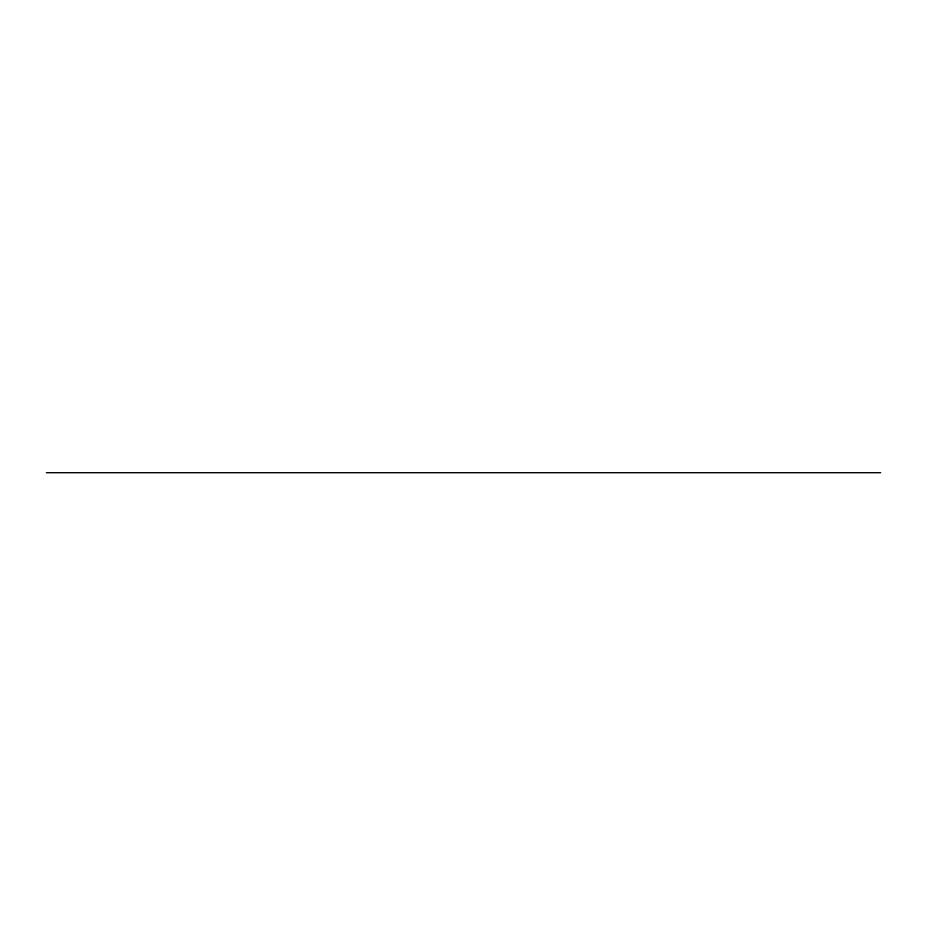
<?xml version="1.0" encoding="UTF-8"?>
<svg xmlns="http://www.w3.org/2000/svg" width="927" height="927" viewBox="0 0 927 927"><rect width="100%" height="100%" fill="white"/><g stroke="black" fill="none" stroke-linecap="round" stroke-linejoin="round"><path stroke-width="1.39" d="M46.35 472.7L880.65 472.7"/></g></svg>
